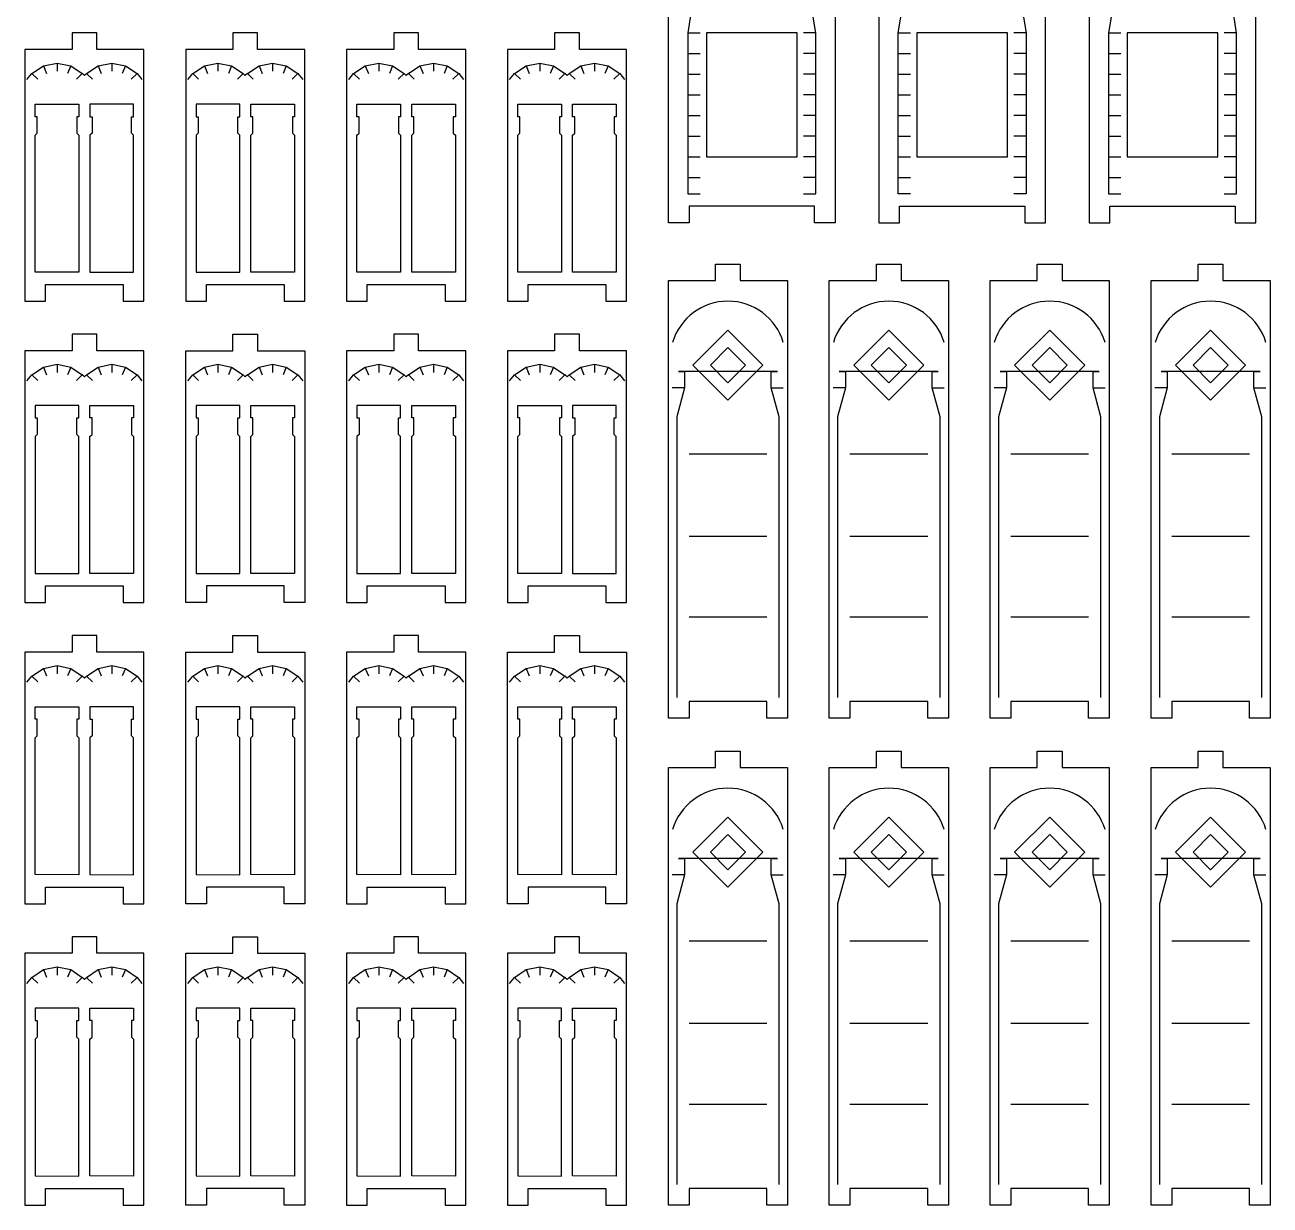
# Model space of a CAD drawing. Header units: millimetres. Extents: x 0 to 991, y -75 to 1327.
# Drawn here: x 507.6 to 809.4, y 0 to 285.9 of the extents above; entities that cross this region are included whole.
import ezdxf

# ---------------------------------------------------------------- set-up
doc = ezdxf.new("R2010")
doc.units = ezdxf.units.MM
for name, color, linetype in [('Part1 engrave', 173, 'Continuous'), ('Part1 Inside Cut', 92, 'Continuous'), ('Part1 Outside cut', 1, 'Continuous')]:
    doc.layers.add(name, color=color, linetype=linetype)

msp = doc.modelspace()

# ---------------------------------------------------------------- linework, layer by layer
at = {"layer": 'Part1 engrave'}
for p, q in [((668.29, 284), (671.29, 284)), ((699.29, 284), (696.29, 284)), ((719.29, 284), (722.29, 284)), ((750.29, 284), (747.29, 284)), ((770.29, 284), (773.29, 284)), ((801.29, 284), (798.29, 284)), ((668.29, 279), (671.29, 279)), ((699.29, 279), (696.29, 279)), ((719.29, 279), (722.29, 279)), ((750.29, 279), (747.29, 279)), ((770.29, 279), (773.29, 279)), ((801.29, 279), (798.29, 279)), ((515.4, 276.7), (515.4, 274.7)), ((518.71, 276.04), (517.94, 274.19)), ((528.65, 276.7), (528.65, 274.7)), ((531.96, 276.04), (531.2, 274.19)), ((554.4, 276.7), (554.4, 274.7)), ((557.71, 276.04), (556.94, 274.19)), ((567.65, 276.7), (567.65, 274.7)), ((570.96, 276.04), (570.2, 274.19)), ((593.4, 276.7), (593.4, 274.7)), ((596.71, 276.04), (595.94, 274.19)), ((606.65, 276.7), (606.65, 274.7)), ((609.96, 276.04), (609.2, 274.19)), ((632.4, 276.7), (632.4, 274.7)), ((635.71, 276.04), (634.94, 274.19)), ((645.65, 276.7), (645.65, 274.7)), ((648.96, 276.04), (648.2, 274.19)), ((509.28, 274.17), (510.69, 272.75)), ((534.77, 274.17), (533.35, 272.75)), ((548.28, 274.17), (549.69, 272.75)), ((573.77, 274.17), (572.35, 272.75)), ((587.28, 274.17), (588.69, 272.75)), ((612.77, 274.17), (611.35, 272.75)), ((626.28, 274.17), (627.69, 272.75)), ((651.77, 274.17), (650.35, 272.75)), ((668.29, 274), (671.29, 274)), ((699.29, 274), (696.29, 274)), ((719.29, 274), (722.29, 274)), ((750.29, 274), (747.29, 274)), ((770.29, 274), (773.29, 274)), ((801.29, 274), (798.29, 274)), ((668.29, 269), (671.29, 269)), ((699.29, 269), (696.29, 269)), ((719.29, 269), (722.29, 269)), ((750.29, 269), (747.29, 269)), ((770.29, 269), (773.29, 269)), ((801.29, 269), (798.29, 269)), ((668.29, 264), (671.29, 264)), ((699.29, 264), (696.29, 264)), ((719.29, 264), (722.29, 264)), ((750.29, 264), (747.29, 264)), ((770.29, 264), (773.29, 264)), ((801.29, 264), (798.29, 264)), ((668.29, 259), (671.29, 259)), ((699.29, 259), (696.29, 259)), ((719.29, 259), (722.29, 259)), ((750.29, 259), (747.29, 259)), ((770.29, 259), (773.29, 259)), ((801.29, 259), (798.29, 259)), ((668.29, 254), (671.29, 254)), ((699.29, 254), (696.29, 254)), ((719.29, 254), (722.29, 254)), ((750.29, 254), (747.29, 254)), ((770.29, 254), (773.29, 254)), ((801.29, 254), (798.29, 254)), ((668.29, 249), (671.29, 249)), ((699.29, 249), (696.29, 249)), ((719.29, 249), (722.29, 249)), ((750.29, 249), (747.29, 249)), ((770.29, 249), (773.29, 249)), ((801.29, 249), (798.29, 249)), ((515.4, 203.7), (515.4, 201.7)), ((518.71, 203.04), (517.94, 201.19)), ((528.65, 203.7), (528.65, 201.7)), ((531.96, 203.04), (531.2, 201.19)), ((554.4, 203.7), (554.4, 201.7)), ((557.71, 203.04), (556.94, 201.19)), ((567.65, 203.7), (567.65, 201.7)), ((570.96, 203.04), (570.2, 201.19)), ((593.4, 203.7), (593.4, 201.7)), ((596.71, 203.04), (595.94, 201.19)), ((606.65, 203.7), (606.65, 201.7)), ((609.96, 203.04), (609.2, 201.19)), ((632.4, 203.7), (632.4, 201.7)), ((635.71, 203.04), (634.94, 201.19)), ((645.65, 203.7), (645.65, 201.7)), ((648.96, 203.04), (648.2, 201.19)), ((509.28, 201.17), (510.69, 199.75)), ((534.77, 201.17), (533.35, 199.75)), ((548.28, 201.17), (549.69, 199.75)), ((573.77, 201.17), (572.35, 199.75)), ((587.28, 201.17), (588.69, 199.75)), ((612.77, 201.17), (611.35, 199.75)), ((626.28, 201.17), (627.69, 199.75)), ((651.77, 201.17), (650.35, 199.75)), ((667.51, 198), (664.51, 198)), ((706.51, 198), (703.51, 198)), ((745.51, 198), (742.51, 198)), ((784.51, 198), (781.51, 198)), ((668.59, 182), (687.44, 182)), ((707.59, 182), (726.44, 182)), ((746.59, 182), (765.44, 182)), ((785.59, 182), (804.44, 182)), ((687.44, 162), (668.59, 162)), ((726.44, 162), (707.59, 162)), ((765.44, 162), (746.59, 162)), ((804.44, 162), (785.59, 162)), ((668.59, 142.49), (687.44, 142.49)), ((707.59, 142.49), (726.44, 142.49)), ((746.59, 142.49), (765.44, 142.49)), ((785.59, 142.49), (804.44, 142.49)), ((515.4, 130.7), (515.4, 128.7)), ((518.71, 130.04), (517.94, 128.19)), ((528.65, 130.7), (528.65, 128.7)), ((531.96, 130.04), (531.2, 128.19)), ((554.4, 130.7), (554.4, 128.7)), ((557.71, 130.04), (556.94, 128.19)), ((567.65, 130.7), (567.65, 128.7)), ((570.96, 130.04), (570.2, 128.19)), ((593.4, 130.7), (593.4, 128.7)), ((596.71, 130.04), (595.94, 128.19)), ((606.65, 130.7), (606.65, 128.7)), ((609.96, 130.04), (609.2, 128.19)), ((632.4, 130.7), (632.4, 128.7)), ((635.71, 130.04), (634.94, 128.19)), ((645.65, 130.7), (645.65, 128.7)), ((648.96, 130.04), (648.2, 128.19)), ((509.28, 128.17), (510.69, 126.75)), ((534.77, 128.17), (533.35, 126.75)), ((548.28, 128.17), (549.69, 126.75)), ((573.77, 128.17), (572.35, 126.75)), ((587.28, 128.17), (588.69, 126.75)), ((612.77, 128.17), (611.35, 126.75)), ((626.28, 128.17), (627.69, 126.75)), ((651.77, 128.17), (650.35, 126.75)), ((667.51, 80), (664.51, 80)), ((706.51, 80), (703.51, 80)), ((745.51, 80), (742.51, 80)), ((784.51, 80), (781.51, 80)), ((668.59, 64), (687.44, 64)), ((707.59, 64), (726.44, 64)), ((746.59, 64), (765.44, 64)), ((785.59, 64), (804.44, 64)), ((515.4, 57.7), (515.4, 55.7)), ((528.65, 57.7), (528.65, 55.7)), ((554.4, 57.7), (554.4, 55.7)), ((567.65, 57.7), (567.65, 55.7)), ((593.4, 57.7), (593.4, 55.7)), ((606.65, 57.7), (606.65, 55.7)), ((632.4, 57.7), (632.4, 55.7)), ((645.65, 57.7), (645.65, 55.7)), ((509.28, 55.17), (510.69, 53.75)), ((518.71, 57.04), (517.94, 55.19)), ((531.96, 57.04), (531.2, 55.19)), ((534.77, 55.17), (533.35, 53.75)), ((548.28, 55.17), (549.69, 53.75)), ((557.71, 57.04), (556.94, 55.19)), ((570.96, 57.04), (570.2, 55.19)), ((573.77, 55.17), (572.35, 53.75)), ((587.28, 55.17), (588.69, 53.75)), ((596.71, 57.04), (595.94, 55.19)), ((609.96, 57.04), (609.2, 55.19)), ((612.77, 55.17), (611.35, 53.75)), ((626.28, 55.17), (627.69, 53.75)), ((635.71, 57.04), (634.94, 55.19)), ((648.96, 57.04), (648.2, 55.19)), ((651.77, 55.17), (650.35, 53.75)), ((687.44, 44), (668.59, 44)), ((726.44, 44), (707.59, 44)), ((765.44, 44), (746.59, 44)), ((804.44, 44), (785.59, 44)), ((668.59, 24.49), (687.44, 24.49)), ((707.59, 24.49), (726.44, 24.49)), ((746.59, 24.49), (765.44, 24.49)), ((785.59, 24.49), (804.44, 24.49))]:
    msp.add_line(p, q, dxfattribs=at)
for points in [[(669.05, 288.79, 0), (668.29, 284, 0), (668.29, 279, 0), (668.29, 274, 0), (668.29, 269, 0), (668.29, 264, 0), (668.29, 259, 0), (668.29, 254, 0), (668.29, 249, 0), (668.29, 245, 0), (671.29, 245, 0)], [(696.29, 245, 0), (699.29, 245, 0), (699.29, 249, 0), (699.29, 254, 0), (699.29, 259, 0), (699.29, 264, 0), (699.29, 269, 0), (699.29, 274, 0), (699.29, 279, 0), (699.29, 284, 0), (698.53, 288.79, 0)], [(722.29, 245, 0), (719.29, 245, 0), (719.29, 249, 0), (719.29, 254, 0), (719.29, 259, 0), (719.29, 264, 0), (719.29, 269, 0), (719.29, 274, 0), (719.29, 279, 0), (719.29, 284, 0), (720.05, 288.79, 0)], [(749.53, 288.79, 0), (750.29, 284, 0), (750.29, 279, 0), (750.29, 274, 0), (750.29, 269, 0), (750.29, 264, 0), (750.29, 259, 0), (750.29, 254, 0), (750.29, 249, 0), (750.29, 245, 0), (747.29, 245, 0)], [(771.05, 288.79, 0), (770.29, 284, 0), (770.29, 279, 0), (770.29, 274, 0), (770.29, 269, 0), (770.29, 264, 0), (770.29, 259, 0), (770.29, 254, 0), (770.29, 249, 0), (770.29, 245, 0), (773.29, 245, 0)], [(798.29, 245, 0), (801.29, 245, 0), (801.29, 249, 0), (801.29, 254, 0), (801.29, 259, 0), (801.29, 264, 0), (801.29, 269, 0), (801.29, 274, 0), (801.29, 279, 0), (801.29, 284, 0), (800.53, 288.79, 0)], [(508.1, 272.7, 0), (509.28, 274.17, 0), (512.09, 276.04, 0), (515.4, 276.7, 0), (518.71, 276.04, 0), (521.5, 274.15, 0)], [(512.09, 276.04, 0), (512.85, 274.19, 0)], [(522.55, 274.15, 0), (525.34, 276.04, 0), (528.65, 276.7, 0), (531.96, 276.04, 0), (534.77, 274.17, 0), (535.95, 272.7, 0)], [(525.34, 276.04, 0), (526.11, 274.19, 0)], [(547.1, 272.7, 0), (548.28, 274.17, 0), (551.09, 276.04, 0), (554.4, 276.7, 0), (557.71, 276.04, 0), (560.5, 274.15, 0)], [(551.09, 276.04, 0), (551.85, 274.19, 0)], [(561.55, 274.15, 0), (564.34, 276.04, 0), (567.65, 276.7, 0), (570.96, 276.04, 0), (573.77, 274.17, 0), (574.95, 272.7, 0)], [(564.34, 276.04, 0), (565.11, 274.19, 0)], [(586.1, 272.7, 0), (587.28, 274.17, 0), (590.09, 276.04, 0), (593.4, 276.7, 0), (596.71, 276.04, 0), (599.5, 274.15, 0)], [(590.09, 276.04, 0), (590.85, 274.19, 0)], [(600.55, 274.15, 0), (603.34, 276.04, 0), (606.65, 276.7, 0), (609.96, 276.04, 0), (612.77, 274.17, 0), (613.95, 272.7, 0)], [(603.34, 276.04, 0), (604.11, 274.19, 0)], [(625.1, 272.7, 0), (626.28, 274.17, 0), (629.09, 276.04, 0), (632.4, 276.7, 0), (635.71, 276.04, 0), (638.5, 274.15, 0)], [(629.09, 276.04, 0), (629.85, 274.19, 0)], [(639.55, 274.15, 0), (642.34, 276.04, 0), (645.65, 276.7, 0), (648.96, 276.04, 0), (651.77, 274.17, 0), (652.95, 272.7, 0)], [(642.34, 276.04, 0), (643.11, 274.19, 0)], [(523.95, 272.75, 0), (522.55, 274.15, 0), (522.02, 273.65, 0), (521.5, 274.15, 0), (520.1, 272.75, 0)], [(562.95, 272.75, 0), (561.55, 274.15, 0), (561.02, 273.65, 0), (560.5, 274.15, 0), (559.1, 272.75, 0)], [(601.95, 272.75, 0), (600.55, 274.15, 0), (600.02, 273.65, 0), (599.5, 274.15, 0), (598.1, 272.75, 0)], [(640.95, 272.75, 0), (639.55, 274.15, 0), (639.02, 273.65, 0), (638.5, 274.15, 0), (637.1, 272.75, 0)], [(508.1, 199.7, 0), (509.28, 201.17, 0), (512.09, 203.04, 0), (515.4, 203.7, 0), (518.71, 203.04, 0), (521.5, 201.15, 0)], [(512.09, 203.04, 0), (512.85, 201.19, 0)], [(522.55, 201.15, 0), (525.34, 203.04, 0), (528.65, 203.7, 0), (531.96, 203.04, 0), (534.77, 201.17, 0), (535.95, 199.7, 0)], [(525.34, 203.04, 0), (526.11, 201.19, 0)], [(547.1, 199.7, 0), (548.28, 201.17, 0), (551.09, 203.04, 0), (554.4, 203.7, 0), (557.71, 203.04, 0), (560.5, 201.15, 0)], [(551.09, 203.04, 0), (551.85, 201.19, 0)], [(561.55, 201.15, 0), (564.34, 203.04, 0), (567.65, 203.7, 0), (570.96, 203.04, 0), (573.77, 201.17, 0), (574.95, 199.7, 0)], [(564.34, 203.04, 0), (565.11, 201.19, 0)], [(586.1, 199.7, 0), (587.28, 201.17, 0), (590.09, 203.04, 0), (593.4, 203.7, 0), (596.71, 203.04, 0), (599.5, 201.15, 0)], [(590.09, 203.04, 0), (590.85, 201.19, 0)], [(600.55, 201.15, 0), (603.34, 203.04, 0), (606.65, 203.7, 0), (609.96, 203.04, 0), (612.77, 201.17, 0), (613.95, 199.7, 0)], [(603.34, 203.04, 0), (604.11, 201.19, 0)], [(625.1, 199.7, 0), (626.28, 201.17, 0), (629.09, 203.04, 0), (632.4, 203.7, 0), (635.71, 203.04, 0), (638.5, 201.15, 0)], [(629.09, 203.04, 0), (629.85, 201.19, 0)], [(639.55, 201.15, 0), (642.34, 203.04, 0), (645.65, 203.7, 0), (648.96, 203.04, 0), (651.77, 201.17, 0), (652.95, 199.7, 0)], [(642.34, 203.04, 0), (643.11, 201.19, 0)], [(523.95, 199.75, 0), (522.55, 201.15, 0), (522.02, 200.65, 0), (521.5, 201.15, 0), (520.1, 199.75, 0)], [(562.95, 199.75, 0), (561.55, 201.15, 0), (561.02, 200.65, 0), (560.5, 201.15, 0), (559.1, 199.75, 0)], [(601.95, 199.75, 0), (600.55, 201.15, 0), (600.02, 200.65, 0), (599.5, 201.15, 0), (598.1, 199.75, 0)], [(640.95, 199.75, 0), (639.55, 201.15, 0), (639.02, 200.65, 0), (638.5, 201.15, 0), (637.1, 199.75, 0)], [(690.44, 123, 0), (690.44, 191, 0), (688.51, 198, 0), (688.51, 202, 0), (690.01, 202, 0), (666.01, 202, 0), (667.51, 202, 0), (667.51, 198, 0), (665.59, 191, 0), (665.59, 123, 0)], [(729.44, 123, 0), (729.44, 191, 0), (727.51, 198, 0), (727.51, 202, 0), (729.01, 202, 0), (705.01, 202, 0), (706.51, 202, 0), (706.51, 198, 0), (704.59, 191, 0), (704.59, 123, 0)], [(768.44, 123, 0), (768.44, 191, 0), (766.51, 198, 0), (766.51, 202, 0), (768.01, 202, 0), (744.01, 202, 0), (745.51, 202, 0), (745.51, 198, 0), (743.59, 191, 0), (743.59, 123, 0)], [(807.44, 123, 0), (807.44, 191, 0), (805.51, 198, 0), (805.51, 202, 0), (807.01, 202, 0), (783.01, 202, 0), (784.51, 202, 0), (784.51, 198, 0), (782.59, 191, 0), (782.59, 123, 0)], [(688.51, 198, 0), (690.01, 198, 0), (691.44, 198, 0)], [(727.51, 198, 0), (729.01, 198, 0), (730.44, 198, 0)], [(766.51, 198, 0), (768.01, 198, 0), (769.44, 198, 0)], [(805.51, 198, 0), (807.01, 198, 0), (808.44, 198, 0)], [(508.1, 126.7, 0), (509.28, 128.17, 0), (512.09, 130.04, 0), (515.4, 130.7, 0), (518.71, 130.04, 0), (521.5, 128.15, 0)], [(512.09, 130.04, 0), (512.85, 128.19, 0)], [(522.55, 128.15, 0), (525.34, 130.04, 0), (528.65, 130.7, 0), (531.96, 130.04, 0), (534.77, 128.17, 0), (535.95, 126.7, 0)], [(525.34, 130.04, 0), (526.11, 128.19, 0)], [(547.1, 126.7, 0), (548.28, 128.17, 0), (551.09, 130.04, 0), (554.4, 130.7, 0), (557.71, 130.04, 0), (560.5, 128.15, 0)], [(551.09, 130.04, 0), (551.85, 128.19, 0)], [(561.55, 128.15, 0), (564.34, 130.04, 0), (567.65, 130.7, 0), (570.96, 130.04, 0), (573.77, 128.17, 0), (574.95, 126.7, 0)], [(564.34, 130.04, 0), (565.11, 128.19, 0)], [(586.1, 126.7, 0), (587.28, 128.17, 0), (590.09, 130.04, 0), (593.4, 130.7, 0), (596.71, 130.04, 0), (599.5, 128.15, 0)], [(590.09, 130.04, 0), (590.85, 128.19, 0)], [(600.55, 128.15, 0), (603.34, 130.04, 0), (606.65, 130.7, 0), (609.96, 130.04, 0), (612.77, 128.17, 0), (613.95, 126.7, 0)], [(603.34, 130.04, 0), (604.11, 128.19, 0)], [(625.1, 126.7, 0), (626.28, 128.17, 0), (629.09, 130.04, 0), (632.4, 130.7, 0), (635.71, 130.04, 0), (638.5, 128.15, 0)], [(629.09, 130.04, 0), (629.85, 128.19, 0)], [(639.55, 128.15, 0), (642.34, 130.04, 0), (645.65, 130.7, 0), (648.96, 130.04, 0), (651.77, 128.17, 0), (652.95, 126.7, 0)], [(642.34, 130.04, 0), (643.11, 128.19, 0)], [(523.95, 126.75, 0), (522.55, 128.15, 0), (522.02, 127.65, 0), (521.5, 128.15, 0), (520.1, 126.75, 0)], [(562.95, 126.75, 0), (561.55, 128.15, 0), (561.02, 127.65, 0), (560.5, 128.15, 0), (559.1, 126.75, 0)], [(601.95, 126.75, 0), (600.55, 128.15, 0), (600.02, 127.65, 0), (599.5, 128.15, 0), (598.1, 126.75, 0)], [(640.95, 126.75, 0), (639.55, 128.15, 0), (639.02, 127.65, 0), (638.5, 128.15, 0), (637.1, 126.75, 0)], [(690.44, 5, 0), (690.44, 73, 0), (688.51, 80, 0), (688.51, 84, 0), (690.01, 84, 0), (666.01, 84, 0), (667.51, 84, 0), (667.51, 80, 0), (665.59, 73, 0), (665.59, 5, 0)], [(729.44, 5, 0), (729.44, 73, 0), (727.51, 80, 0), (727.51, 84, 0), (729.01, 84, 0), (705.01, 84, 0), (706.51, 84, 0), (706.51, 80, 0), (704.59, 73, 0), (704.59, 5, 0)], [(768.44, 5, 0), (768.44, 73, 0), (766.51, 80, 0), (766.51, 84, 0), (768.01, 84, 0), (744.01, 84, 0), (745.51, 84, 0), (745.51, 80, 0), (743.59, 73, 0), (743.59, 5, 0)], [(807.44, 5, 0), (807.44, 73, 0), (805.51, 80, 0), (805.51, 84, 0), (807.01, 84, 0), (783.01, 84, 0), (784.51, 84, 0), (784.51, 80, 0), (782.59, 73, 0), (782.59, 5, 0)], [(688.51, 80, 0), (690.01, 80, 0), (691.44, 80, 0)], [(727.51, 80, 0), (729.01, 80, 0), (730.44, 80, 0)], [(766.51, 80, 0), (768.01, 80, 0), (769.44, 80, 0)], [(805.51, 80, 0), (807.01, 80, 0), (808.44, 80, 0)], [(508.1, 53.7, 0), (509.28, 55.17, 0), (512.09, 57.04, 0), (515.4, 57.7, 0), (518.71, 57.04, 0), (521.5, 55.15, 0)], [(522.55, 55.15, 0), (525.34, 57.04, 0), (528.65, 57.7, 0), (531.96, 57.04, 0), (534.77, 55.17, 0), (535.95, 53.7, 0)], [(547.1, 53.7, 0), (548.28, 55.17, 0), (551.09, 57.04, 0), (554.4, 57.7, 0), (557.71, 57.04, 0), (560.5, 55.15, 0)], [(561.55, 55.15, 0), (564.34, 57.04, 0), (567.65, 57.7, 0), (570.96, 57.04, 0), (573.77, 55.17, 0), (574.95, 53.7, 0)], [(586.1, 53.7, 0), (587.28, 55.17, 0), (590.09, 57.04, 0), (593.4, 57.7, 0), (596.71, 57.04, 0), (599.5, 55.15, 0)], [(600.55, 55.15, 0), (603.34, 57.04, 0), (606.65, 57.7, 0), (609.96, 57.04, 0), (612.77, 55.17, 0), (613.95, 53.7, 0)], [(625.1, 53.7, 0), (626.28, 55.17, 0), (629.09, 57.04, 0), (632.4, 57.7, 0), (635.71, 57.04, 0), (638.5, 55.15, 0)], [(639.55, 55.15, 0), (642.34, 57.04, 0), (645.65, 57.7, 0), (648.96, 57.04, 0), (651.77, 55.17, 0), (652.95, 53.7, 0)], [(512.09, 57.04, 0), (512.85, 55.19, 0)], [(523.95, 53.75, 0), (522.55, 55.15, 0), (522.02, 54.65, 0), (521.5, 55.15, 0), (520.1, 53.75, 0)], [(525.34, 57.04, 0), (526.11, 55.19, 0)], [(551.09, 57.04, 0), (551.85, 55.19, 0)], [(562.95, 53.75, 0), (561.55, 55.15, 0), (561.02, 54.65, 0), (560.5, 55.15, 0), (559.1, 53.75, 0)], [(564.34, 57.04, 0), (565.11, 55.19, 0)], [(590.09, 57.04, 0), (590.85, 55.19, 0)], [(601.95, 53.75, 0), (600.55, 55.15, 0), (600.02, 54.65, 0), (599.5, 55.15, 0), (598.1, 53.75, 0)], [(603.34, 57.04, 0), (604.11, 55.19, 0)], [(629.09, 57.04, 0), (629.85, 55.19, 0)], [(640.95, 53.75, 0), (639.55, 55.15, 0), (639.02, 54.65, 0), (638.5, 55.15, 0), (637.1, 53.75, 0)], [(642.34, 57.04, 0), (643.11, 55.19, 0)]]:
    msp.add_polyline3d(points, dxfattribs=at)
for points in [[(678.01, 212, 0), (686.51, 203.5, 0), (678.01, 195, 0), (669.51, 203.5, 0)], [(717.01, 212, 0), (725.51, 203.5, 0), (717.01, 195, 0), (708.51, 203.5, 0)], [(756.01, 212, 0), (764.51, 203.5, 0), (756.01, 195, 0), (747.51, 203.5, 0)], [(795.01, 212, 0), (803.51, 203.5, 0), (795.01, 195, 0), (786.51, 203.5, 0)], [(678.01, 207.76, 0), (682.27, 203.5, 0), (678.01, 199.24, 0), (673.76, 203.5, 0)], [(717.01, 207.76, 0), (721.27, 203.5, 0), (717.01, 199.24, 0), (712.76, 203.5, 0)], [(756.01, 207.76, 0), (760.27, 203.5, 0), (756.01, 199.24, 0), (751.76, 203.5, 0)], [(795.01, 207.76, 0), (799.27, 203.5, 0), (795.01, 199.24, 0), (790.76, 203.5, 0)], [(678.01, 94, 0), (686.51, 85.5, 0), (678.01, 77, 0), (669.51, 85.5, 0)], [(717.01, 94, 0), (725.51, 85.5, 0), (717.01, 77, 0), (708.51, 85.5, 0)], [(756.01, 94, 0), (764.51, 85.5, 0), (756.01, 77, 0), (747.51, 85.5, 0)], [(795.01, 94, 0), (803.51, 85.5, 0), (795.01, 77, 0), (786.51, 85.5, 0)], [(678.01, 89.76, 0), (682.27, 85.5, 0), (678.01, 81.24, 0), (673.76, 85.5, 0)], [(717.01, 89.76, 0), (721.27, 85.5, 0), (717.01, 81.24, 0), (712.76, 85.5, 0)], [(756.01, 89.76, 0), (760.27, 85.5, 0), (756.01, 81.24, 0), (751.76, 85.5, 0)], [(795.01, 89.76, 0), (799.27, 85.5, 0), (795.01, 81.24, 0), (790.76, 85.5, 0)]]:
    msp.add_polyline3d(points, close=True, dxfattribs=at)
for centre in [(678.01, 204.99), (717.01, 204.99), (756.01, 204.99), (795.01, 204.99), (678.01, 86.99), (717.01, 86.99), (756.01, 86.99), (795.01, 86.99)]:
    msp.add_arc(centre, 14.01, 16.622, 163.378, dxfattribs=at)
at = {"layer": 'Part1 Inside Cut'}
for points in [[(694.79, 254, 0), (694.79, 284, 0), (672.79, 284, 0), (672.79, 254, 0)], [(745.79, 254, 0), (745.79, 284, 0), (723.79, 284, 0), (723.79, 254, 0)], [(774.79, 254, 0), (796.79, 254, 0), (796.79, 284, 0), (774.79, 284, 0)], [(510.09, 263.7, 0), (510.09, 266.7, 0), (520.67, 266.7, 0), (520.67, 263.7, 0), (520.17, 263.7, 0), (520.17, 259.7, 0), (520.67, 259.2, 0), (520.67, 226, 0), (510.09, 226.06, 0), (510.09, 259.2, 0), (510.59, 259.7, 0), (510.59, 263.7, 0)], [(533.94, 263.7, 0), (533.94, 266.7, 0), (523.36, 266.7, 0), (523.36, 263.7, 0), (523.86, 263.7, 0), (523.86, 259.7, 0), (523.36, 259.2, 0), (523.36, 226.06, 0), (533.94, 226, 0), (533.94, 259.2, 0), (533.44, 259.7, 0), (533.44, 263.7, 0)], [(549.09, 263.7, 0), (549.59, 263.7, 0), (549.59, 259.7, 0), (549.09, 259.2, 0), (549.09, 226.06, 0), (559.67, 226, 0), (559.67, 259.2, 0), (559.17, 259.7, 0), (559.17, 263.7, 0), (559.67, 263.7, 0), (559.67, 266.7, 0), (549.09, 266.7, 0)], [(572.94, 263.7, 0), (572.44, 263.7, 0), (572.44, 259.7, 0), (572.94, 259.2, 0), (572.94, 226, 0), (562.36, 226.06, 0), (562.36, 259.2, 0), (562.86, 259.7, 0), (562.86, 263.7, 0), (562.36, 263.7, 0), (562.36, 266.7, 0), (572.94, 266.7, 0)], [(588.09, 263.7, 0), (588.09, 266.7, 0), (598.67, 266.7, 0), (598.67, 263.7, 0), (598.17, 263.7, 0), (598.17, 259.7, 0), (598.67, 259.2, 0), (598.67, 226, 0), (588.09, 226.06, 0), (588.09, 259.2, 0), (588.59, 259.7, 0), (588.59, 263.7, 0)], [(611.94, 263.7, 0), (611.44, 263.7, 0), (611.44, 259.7, 0), (611.94, 259.2, 0), (611.94, 226, 0), (601.36, 226.06, 0), (601.36, 259.2, 0), (601.86, 259.7, 0), (601.86, 263.7, 0), (601.36, 263.7, 0), (601.36, 266.7, 0), (611.94, 266.7, 0)], [(627.09, 263.7, 0), (627.09, 266.7, 0), (637.67, 266.7, 0), (637.67, 263.7, 0), (637.17, 263.7, 0), (637.17, 259.7, 0), (637.67, 259.2, 0), (637.67, 226, 0), (627.09, 226.06, 0), (627.09, 259.2, 0), (627.59, 259.7, 0), (627.59, 263.7, 0)], [(650.94, 263.7, 0), (650.44, 263.7, 0), (650.44, 259.7, 0), (650.94, 259.2, 0), (650.94, 226, 0), (640.36, 226.06, 0), (640.36, 259.2, 0), (640.86, 259.7, 0), (640.86, 263.7, 0), (640.36, 263.7, 0), (640.36, 266.7, 0), (650.94, 266.7, 0)], [(510.09, 190.7, 0), (510.59, 190.7, 0), (510.59, 186.7, 0), (510.09, 186.2, 0), (510.09, 153.06, 0), (520.67, 153, 0), (520.67, 186.2, 0), (520.17, 186.7, 0), (520.17, 190.7, 0), (520.67, 190.7, 0), (520.67, 193.7, 0), (510.09, 193.7, 0)], [(533.94, 190.7, 0), (533.44, 190.7, 0), (533.44, 186.7, 0), (533.94, 186.2, 0), (533.94, 153, 0), (523.36, 153.06, 0), (523.36, 186.2, 0), (523.86, 186.7, 0), (523.86, 190.7, 0), (523.36, 190.7, 0), (523.36, 193.7, 0), (533.94, 193.7, 0)], [(549.09, 190.7, 0), (549.59, 190.7, 0), (549.59, 186.7, 0), (549.09, 186.2, 0), (549.09, 153.06, 0), (559.67, 153, 0), (559.67, 186.2, 0), (559.17, 186.7, 0), (559.17, 190.7, 0), (559.67, 190.7, 0), (559.67, 193.7, 0), (549.09, 193.7, 0)], [(572.94, 190.7, 0), (572.44, 190.7, 0), (572.44, 186.7, 0), (572.94, 186.2, 0), (572.94, 153, 0), (562.36, 153.06, 0), (562.36, 186.2, 0), (562.86, 186.7, 0), (562.86, 190.7, 0), (562.36, 190.7, 0), (562.36, 193.7, 0), (572.94, 193.7, 0)], [(588.09, 190.7, 0), (588.59, 190.7, 0), (588.59, 186.7, 0), (588.09, 186.2, 0), (588.09, 153.06, 0), (598.67, 153, 0), (598.67, 186.2, 0), (598.17, 186.7, 0), (598.17, 190.7, 0), (598.67, 190.7, 0), (598.67, 193.7, 0), (588.09, 193.7, 0)], [(611.94, 190.7, 0), (611.44, 190.7, 0), (611.44, 186.7, 0), (611.94, 186.2, 0), (611.94, 153, 0), (601.36, 153.06, 0), (601.36, 186.2, 0), (601.86, 186.7, 0), (601.86, 190.7, 0), (601.36, 190.7, 0), (601.36, 193.7, 0), (611.94, 193.7, 0)], [(627.09, 190.7, 0), (627.09, 193.7, 0), (637.67, 193.7, 0), (637.67, 190.7, 0), (637.17, 190.7, 0), (637.17, 186.7, 0), (637.67, 186.2, 0), (637.67, 153, 0), (627.09, 153.06, 0), (627.09, 186.2, 0), (627.59, 186.7, 0), (627.59, 190.7, 0)], [(650.94, 190.7, 0), (650.94, 193.7, 0), (640.36, 193.7, 0), (640.36, 190.7, 0), (640.86, 190.7, 0), (640.86, 186.7, 0), (640.36, 186.2, 0), (640.36, 153.06, 0), (650.94, 153, 0), (650.94, 186.2, 0), (650.44, 186.7, 0), (650.44, 190.7, 0)], [(510.09, 117.7, 0), (510.09, 120.7, 0), (520.67, 120.7, 0), (520.67, 117.7, 0), (520.17, 117.7, 0), (520.17, 113.7, 0), (520.67, 113.2, 0), (520.67, 80, 0), (510.09, 80.06, 0), (510.09, 113.2, 0), (510.59, 113.7, 0), (510.59, 117.7, 0)], [(533.94, 117.7, 0), (533.94, 120.7, 0), (523.36, 120.7, 0), (523.36, 117.7, 0), (523.86, 117.7, 0), (523.86, 113.7, 0), (523.36, 113.2, 0), (523.36, 80.06, 0), (533.94, 80, 0), (533.94, 113.2, 0), (533.44, 113.7, 0), (533.44, 117.7, 0)], [(549.09, 117.7, 0), (549.59, 117.7, 0), (549.59, 113.7, 0), (549.09, 113.2, 0), (549.09, 80.06, 0), (559.67, 80, 0), (559.67, 113.2, 0), (559.17, 113.7, 0), (559.17, 117.7, 0), (559.67, 117.7, 0), (559.67, 120.7, 0), (549.09, 120.7, 0)], [(572.94, 117.7, 0), (572.44, 117.7, 0), (572.44, 113.7, 0), (572.94, 113.2, 0), (572.94, 80, 0), (562.36, 80.06, 0), (562.36, 113.2, 0), (562.86, 113.7, 0), (562.86, 117.7, 0), (562.36, 117.7, 0), (562.36, 120.7, 0), (572.94, 120.7, 0)], [(588.09, 117.7, 0), (588.09, 120.7, 0), (598.67, 120.7, 0), (598.67, 117.7, 0), (598.17, 117.7, 0), (598.17, 113.7, 0), (598.67, 113.2, 0), (598.67, 80, 0), (588.09, 80.06, 0), (588.09, 113.2, 0), (588.59, 113.7, 0), (588.59, 117.7, 0)], [(611.94, 117.7, 0), (611.44, 117.7, 0), (611.44, 113.7, 0), (611.94, 113.2, 0), (611.94, 80, 0), (601.36, 80.06, 0), (601.36, 113.2, 0), (601.86, 113.7, 0), (601.86, 117.7, 0), (601.36, 117.7, 0), (601.36, 120.7, 0), (611.94, 120.7, 0)], [(627.09, 117.7, 0), (627.09, 120.7, 0), (637.67, 120.7, 0), (637.67, 117.7, 0), (637.17, 117.7, 0), (637.17, 113.7, 0), (637.67, 113.2, 0), (637.67, 80, 0), (627.09, 80.06, 0), (627.09, 113.2, 0), (627.59, 113.7, 0), (627.59, 117.7, 0)], [(650.94, 117.7, 0), (650.44, 117.7, 0), (650.44, 113.7, 0), (650.94, 113.2, 0), (650.94, 80, 0), (640.36, 80.06, 0), (640.36, 113.2, 0), (640.86, 113.7, 0), (640.86, 117.7, 0), (640.36, 117.7, 0), (640.36, 120.7, 0), (650.94, 120.7, 0)], [(510.09, 44.7, 0), (510.59, 44.7, 0), (510.59, 40.7, 0), (510.09, 40.2, 0), (510.09, 7.06, 0), (520.67, 7, 0), (520.67, 40.2, 0), (520.17, 40.7, 0), (520.17, 44.7, 0), (520.67, 44.7, 0), (520.67, 47.7, 0), (510.09, 47.7, 0)], [(533.94, 44.7, 0), (533.44, 44.7, 0), (533.44, 40.7, 0), (533.94, 40.2, 0), (533.94, 7, 0), (523.36, 7.06, 0), (523.36, 40.2, 0), (523.86, 40.7, 0), (523.86, 44.7, 0), (523.36, 44.7, 0), (523.36, 47.7, 0), (533.94, 47.7, 0)], [(549.09, 44.7, 0), (549.59, 44.7, 0), (549.59, 40.7, 0), (549.09, 40.2, 0), (549.09, 7.06, 0), (559.67, 7, 0), (559.67, 40.2, 0), (559.17, 40.7, 0), (559.17, 44.7, 0), (559.67, 44.7, 0), (559.67, 47.7, 0), (549.09, 47.7, 0)], [(572.94, 44.7, 0), (572.44, 44.7, 0), (572.44, 40.7, 0), (572.94, 40.2, 0), (572.94, 7, 0), (562.36, 7.06, 0), (562.36, 40.2, 0), (562.86, 40.7, 0), (562.86, 44.7, 0), (562.36, 44.7, 0), (562.36, 47.7, 0), (572.94, 47.7, 0)], [(588.09, 44.7, 0), (588.59, 44.7, 0), (588.59, 40.7, 0), (588.09, 40.2, 0), (588.09, 7.06, 0), (598.67, 7, 0), (598.67, 40.2, 0), (598.17, 40.7, 0), (598.17, 44.7, 0), (598.67, 44.7, 0), (598.67, 47.7, 0), (588.09, 47.7, 0)], [(611.94, 44.7, 0), (611.44, 44.7, 0), (611.44, 40.7, 0), (611.94, 40.2, 0), (611.94, 7, 0), (601.36, 7.06, 0), (601.36, 40.2, 0), (601.86, 40.7, 0), (601.86, 44.7, 0), (601.36, 44.7, 0), (601.36, 47.7, 0), (611.94, 47.7, 0)], [(627.09, 44.7, 0), (627.59, 44.7, 0), (627.59, 40.7, 0), (627.09, 40.2, 0), (627.09, 7.06, 0), (637.67, 7, 0), (637.67, 40.2, 0), (637.17, 40.7, 0), (637.17, 44.7, 0), (637.67, 44.7, 0), (637.67, 47.7, 0), (627.09, 47.7, 0)], [(650.94, 44.7, 0), (650.44, 44.7, 0), (650.44, 40.7, 0), (650.94, 40.2, 0), (650.94, 7, 0), (640.36, 7.06, 0), (640.36, 40.2, 0), (640.86, 40.7, 0), (640.86, 44.7, 0), (640.36, 44.7, 0), (640.36, 47.7, 0), (650.94, 47.7, 0)]]:
    msp.add_polyline3d(points, close=True, dxfattribs=at)
at = {"layer": 'Part1 Outside cut'}
for points in [[(686.29, 324, 0), (686.29, 320, 0), (703.99, 320, 0), (703.99, 238, 0), (698.99, 238, 0), (698.99, 242, 0), (668.59, 242, 0), (668.59, 238, 0), (663.59, 238, 0), (663.59, 320, 0), (681.29, 320, 0), (681.29, 324, 0)], [(719.59, 238, 0), (719.59, 242, 0), (749.99, 242, 0), (749.99, 238, 0), (754.99, 238, 0), (754.99, 320, 0), (737.29, 320, 0), (737.29, 324, 0), (732.29, 324, 0), (732.29, 320, 0), (714.59, 320, 0), (714.59, 238, 0)], [(783.29, 324, 0), (783.29, 320, 0), (765.59, 320, 0), (765.59, 238, 0), (770.59, 238, 0), (770.59, 242, 0), (800.99, 242, 0), (800.99, 238, 0), (805.99, 238, 0), (805.99, 320, 0), (788.29, 320, 0), (788.29, 324, 0)], [(512.59, 219, 0), (512.59, 223, 0), (531.44, 223, 0), (531.44, 219, 0), (536.44, 219, 0), (536.44, 280, 0), (525.01, 280, 0), (525.01, 284, 0), (519.01, 284, 0), (519.01, 280, 0), (507.59, 280, 0), (507.59, 219, 0)], [(570.44, 219, 0), (575.44, 219, 0), (575.44, 280, 0), (564.01, 280, 0), (564.01, 284, 0), (558.01, 284, 0), (558.01, 280, 0), (546.59, 280, 0), (546.59, 219, 0), (551.59, 219, 0), (551.59, 223, 0), (570.44, 223, 0)], [(590.59, 219, 0), (590.59, 223, 0), (609.44, 223, 0), (609.44, 219, 0), (614.44, 219, 0), (614.44, 280, 0), (603.01, 280, 0), (603.01, 284, 0), (597.01, 284, 0), (597.01, 280, 0), (585.59, 280, 0), (585.59, 219, 0)], [(648.44, 219, 0), (653.44, 219, 0), (653.44, 280, 0), (642.01, 280, 0), (642.01, 284, 0), (636.01, 284, 0), (636.01, 280, 0), (624.59, 280, 0), (624.59, 219, 0), (629.59, 219, 0), (629.59, 223, 0), (648.44, 223, 0)], [(668.59, 118, 0), (663.59, 118, 0), (663.59, 224, 0), (675.01, 224, 0), (675.01, 228, 0), (681.01, 228, 0), (681.01, 224, 0), (692.44, 224, 0), (692.44, 118, 0), (687.44, 118, 0), (687.44, 122, 0), (668.59, 122, 0)], [(707.59, 118, 0), (702.59, 118, 0), (702.59, 224, 0), (714.01, 224, 0), (714.01, 228, 0), (720.01, 228, 0), (720.01, 224, 0), (731.44, 224, 0), (731.44, 118, 0), (726.44, 118, 0), (726.44, 122, 0), (707.59, 122, 0)], [(746.59, 118, 0), (741.59, 118, 0), (741.59, 224, 0), (753.01, 224, 0), (753.01, 228, 0), (759.01, 228, 0), (759.01, 224, 0), (770.44, 224, 0), (770.44, 118, 0), (765.44, 118, 0), (765.44, 122, 0), (746.59, 122, 0)], [(785.59, 118, 0), (780.59, 118, 0), (780.59, 224, 0), (792.01, 224, 0), (792.01, 228, 0), (798.01, 228, 0), (798.01, 224, 0), (809.44, 224, 0), (809.44, 118, 0), (804.44, 118, 0), (804.44, 122, 0), (785.59, 122, 0)], [(512.59, 146, 0), (512.59, 150, 0), (531.44, 150, 0), (531.44, 146, 0), (536.44, 146, 0), (536.44, 207, 0), (525.01, 207, 0), (525.01, 211, 0), (519.01, 211, 0), (519.01, 207, 0), (507.59, 207, 0), (507.59, 146, 0)], [(570.44, 146, 0), (570.44, 150, 0), (551.59, 150, 0), (551.59, 146, 0), (546.59, 146, 0), (546.59, 207, 0), (558.01, 207, 0), (558.01, 211, 0), (564.01, 211, 0), (564.01, 207, 0), (575.44, 207, 0), (575.44, 146, 0)], [(590.59, 146, 0), (590.59, 150, 0), (609.44, 150, 0), (609.44, 146, 0), (614.44, 146, 0), (614.44, 207, 0), (603.01, 207, 0), (603.01, 211, 0), (597.01, 211, 0), (597.01, 207, 0), (585.59, 207, 0), (585.59, 146, 0)], [(648.44, 146, 0), (653.44, 146, 0), (653.44, 207, 0), (642.01, 207, 0), (642.01, 211, 0), (636.01, 211, 0), (636.01, 207, 0), (624.59, 207, 0), (624.59, 146, 0), (629.59, 146, 0), (629.59, 150, 0), (648.44, 150, 0)], [(512.59, 73, 0), (512.59, 77, 0), (531.44, 77, 0), (531.44, 73, 0), (536.44, 73, 0), (536.44, 134, 0), (525.01, 134, 0), (525.01, 138, 0), (519.01, 138, 0), (519.01, 134, 0), (507.59, 134, 0), (507.59, 73, 0)], [(570.44, 73, 0), (570.44, 77, 0), (551.59, 77, 0), (551.59, 73, 0), (546.59, 73, 0), (546.59, 134, 0), (558.01, 134, 0), (558.01, 138, 0), (564.01, 138, 0), (564.01, 134, 0), (575.44, 134, 0), (575.44, 73, 0)], [(590.59, 73, 0), (590.59, 77, 0), (609.44, 77, 0), (609.44, 73, 0), (614.44, 73, 0), (614.44, 134, 0), (603.01, 134, 0), (603.01, 138, 0), (597.01, 138, 0), (597.01, 134, 0), (585.59, 134, 0), (585.59, 73, 0)], [(648.44, 73, 0), (648.44, 77, 0), (629.59, 77, 0), (629.59, 73, 0), (624.59, 73, 0), (624.59, 134, 0), (636.01, 134, 0), (636.01, 138, 0), (642.01, 138, 0), (642.01, 134, 0), (653.44, 134, 0), (653.44, 73, 0)], [(668.59, 0, 0), (663.59, 0, 0), (663.59, 106, 0), (675.01, 106, 0), (675.01, 110, 0), (681.01, 110, 0), (681.01, 106, 0), (692.44, 106, 0), (692.44, 0, 0), (687.44, 0, 0), (687.44, 4, 0), (668.59, 4, 0)], [(707.59, 0, 0), (702.59, 0, 0), (702.59, 106, 0), (714.01, 106, 0), (714.01, 110, 0), (720.01, 110, 0), (720.01, 106, 0), (731.44, 106, 0), (731.44, 0, 0), (726.44, 0, 0), (726.44, 4, 0), (707.59, 4, 0)], [(746.59, 0, 0), (741.59, 0, 0), (741.59, 106, 0), (753.01, 106, 0), (753.01, 110, 0), (759.01, 110, 0), (759.01, 106, 0), (770.44, 106, 0), (770.44, 0, 0), (765.44, 0, 0), (765.44, 4, 0), (746.59, 4, 0)], [(785.59, 0, 0), (780.59, 0, 0), (780.59, 106, 0), (792.01, 106, 0), (792.01, 110, 0), (798.01, 110, 0), (798.01, 106, 0), (809.44, 106, 0), (809.44, 0, 0), (804.44, 0, 0), (804.44, 4, 0), (785.59, 4, 0)], [(512.59, 0, 0), (512.59, 4, 0), (531.44, 4, 0), (531.44, 0, 0), (536.44, 0, 0), (536.44, 61, 0), (525.01, 61, 0), (525.01, 65, 0), (519.01, 65, 0), (519.01, 61, 0), (507.59, 61, 0), (507.59, 0, 0)], [(570.44, 0, 0), (570.44, 4, 0), (551.59, 4, 0), (551.59, 0, 0), (546.59, 0, 0), (546.59, 61, 0), (558.01, 61, 0), (558.01, 65, 0), (564.01, 65, 0), (564.01, 61, 0), (575.44, 61, 0), (575.44, 0, 0)], [(590.59, 0, 0), (590.59, 4, 0), (609.44, 4, 0), (609.44, 0, 0), (614.44, 0, 0), (614.44, 61, 0), (603.01, 61, 0), (603.01, 65, 0), (597.01, 65, 0), (597.01, 61, 0), (585.59, 61, 0), (585.59, 0, 0)], [(629.59, 0, 0), (629.59, 4, 0), (648.44, 4, 0), (648.44, 0, 0), (653.44, 0, 0), (653.44, 61, 0), (642.01, 61, 0), (642.01, 65, 0), (636.01, 65, 0), (636.01, 61, 0), (624.59, 61, 0), (624.59, 0, 0)]]:
    msp.add_polyline3d(points, close=True, dxfattribs=at)

doc.saveas('drawing.dxf')
